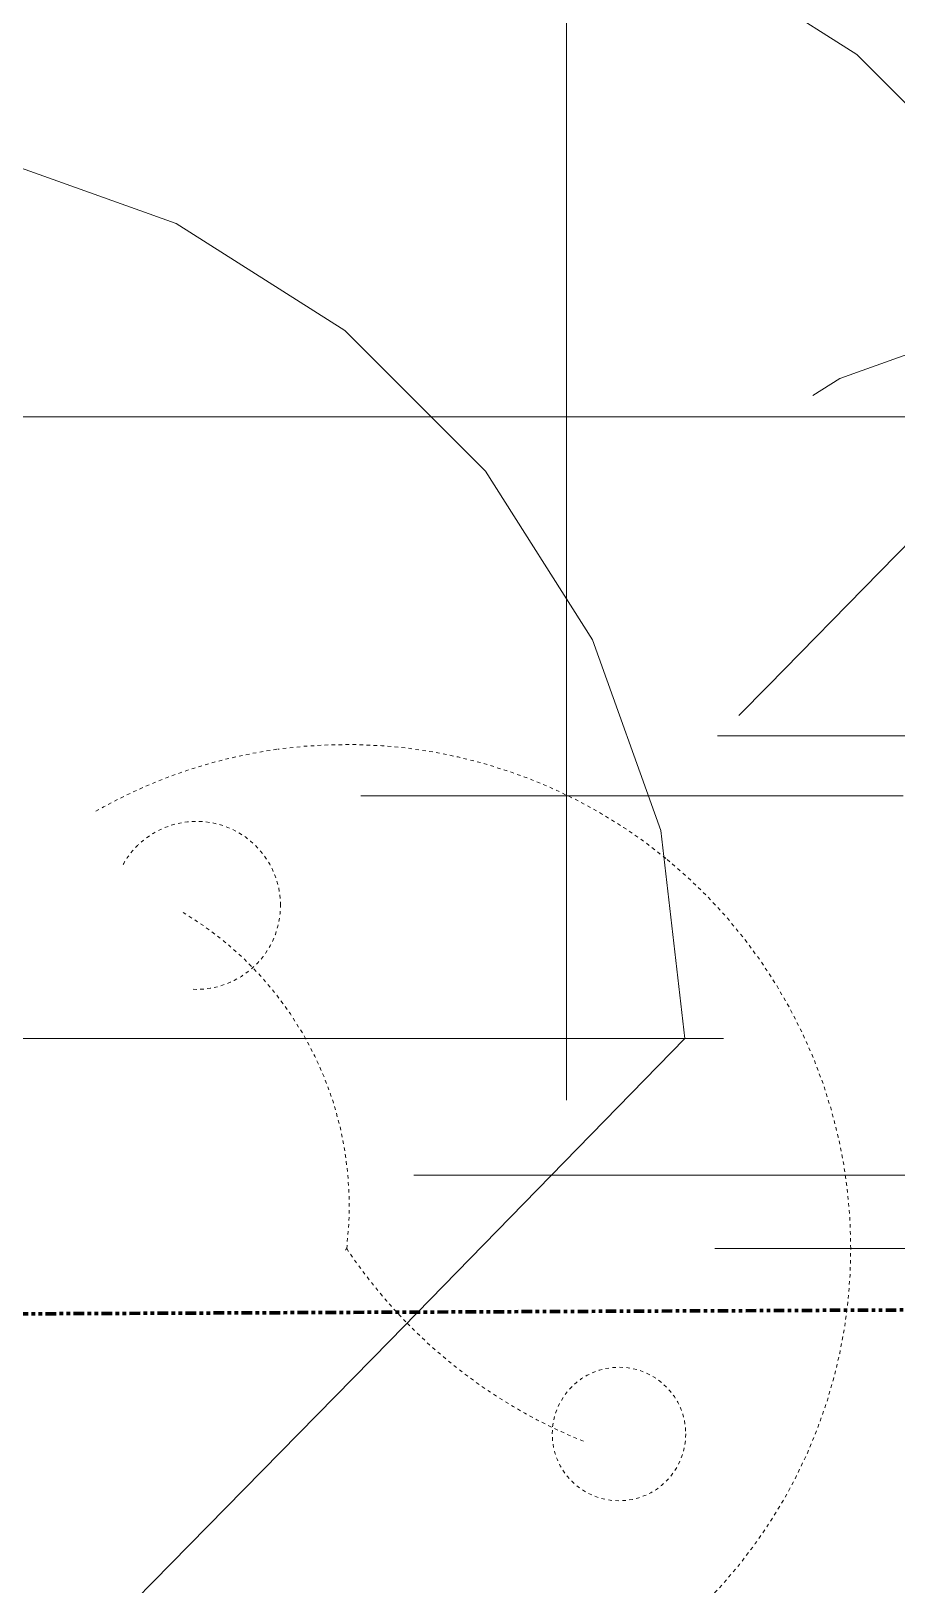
# Model space of a CAD drawing. Header units: inches. Extents: x 9391 to 11530, y 1186 to 2858.
# Drawn here: x 11243.1 to 11274.1, y 2606.8 to 2662.3 of the extents above; entities that cross this region are included whole.
import ezdxf

# ---------------------------------------------------------------- set-up
doc = ezdxf.new("R2010")
doc.units = ezdxf.units.IN
doc.header["$MEASUREMENT"] = 0
doc.linetypes.add('Dash', pattern=[0.25, 0.125, -0.125])
doc.linetypes.add('Double Dash 3_8_', pattern=[1, 0.375, -0.125, 0.125, -0.125, 0.125, -0.125])
for name, color, linetype, lineweight in [('A-DETL-GENF-1', 254, 'Continuous', 9), ('A-DETL-GENF-2', 253, 'Continuous', 9), ('A-DETL-GENF-3', 9, 'Continuous', 9), ('A-DETL-GENF-HDLN', 1, 'Dash', 9), ('C-PROP-LINE', 91, 'Double Dash 3_8_', 211)]:
    doc.layers.add(name, color=color, linetype=linetype, lineweight=lineweight)

# ---------------------------------------------------------------- blocks, each defined once
blk = doc.blocks.new('magnolia 26756 - magnolia 26756-1522554-FLOOR PLAN - ROOF')
at = {"layer": 'A-DETL-GENF-1'}
for p, q in [((0, 24.379), (0, 24.398)), ((0, 24.398), (0, 23.664)), ((0, 24.26), (0, 24.379)), ((0, 24.07), (0, 24.26)), ((0, 23.165), (0, 24.07)), ((0, 23.664), (0, 22.7)), ((0, 22.259), (0, 23.165)), ((0, 22.7), (0, 21.8)), ((0, 22.332), (0, 22.383)), ((0, 22.383), (0, 22.364)), ((0, 22.364), (0, 22.109)), ((0, 22.188), (0, 22.332)), ((0, 22.132), (0, 22.259)), ((0, 21.727), (0, 22.188)), ((0, 22.109), (0, 22.132)), ((0, 21.954), (0, 22.065)), ((0, 22.065), (0, 22.013)), ((0, 22.013), (0, 20.465)), ((0, 21.706), (0, 21.954)), ((0, 21.779), (0, 21.865)), ((0, 21.865), (0, 21.516)), ((0, 21.8), (0, 21.465)), ((0, 21.63), (0, 21.779)), ((0, 21.604), (0, 21.727)), ((0, 21.356), (0, 21.706)), ((0, 21.433), (0, 21.63)), ((0, 21.465), (0, 21.604)), ((0, 21.516), (0, 21.479)), ((0, 21.479), (0, 21.465)), ((0, 21.465), (0, 21.405)), ((0, 20.465), (0, 21.433)), ((0, 21.405), (0, 21.311)), ((0, 19.599), (0, 21.356)), ((0, 21.265), (0, 21.339)), ((0, 21.339), (0, 21.226)), ((0, 21.311), (0, 20.978)), ((0, 21.137), (0, 21.265)), ((0, 21.226), (0, 20.203)), ((0, 20.956), (0, 21.137)), ((0, 20.978), (0, 20.9)), ((0, 19.822), (0, 20.956)), ((0, 20.9), (0, 20.865)), ((0, 20.865), (0, 20.242)), ((0, 19.957), (0, 20.265)), ((0, 20.265), (0, 20.044)), ((0, 20.242), (0, 20.032)), ((0, 20.203), (0, 20.132)), ((0, 19.714), (0, 20.132)), ((0, 20.132), (0, 20.123)), ((0, 20.132), (0, 19.893)), ((0, 20.123), (0, 19.953)), ((0, 20.044), (0, 19.739)), ((0, 20.032), (0, 19.794)), ((0, 19.932), (0, 20.019)), ((0, 20.019), (0, 19.921)), ((0, 19.767), (0, 19.957)), ((0, 19.953), (0, 19.671)), ((0, 19.701), (0, 19.932)), ((0, 19.921), (0, 19.599)), ((0, 19.893), (0, 19.399)), ((0, 19.465), (0, 19.822)), ((0, 19.794), (0, 19.553)), ((0, 19.403), (0, 19.767)), ((0, 19.739), (0, 19.465)), ((0, 19.554), (0, 19.714)), ((0, 19.363), (0, 19.701)), ((0, 19.671), (0, 19.327)), ((0, 19.065), (0, 19.554)), ((0, 19.553), (0, 19.334)), ((0, 19.215), (0, 19.403)), ((0, 19.399), (0, 15.932)), ((0, 18.961), (0, 19.363)), ((0, 19.334), (0, 19.163)), ((0, 19.327), (0, 18.971)), ((0, 18.68), (0, 19.215)), ((0, 19.163), (0, 19.065)), ((0, 18.971), (0, 18.653)), ((0, 18.532), (0, 18.961)), ((0, 18.158), (0, 18.68)), ((0, 18.653), (0, 18.424)), ((0, 18.36), (0, 18.532)), ((0, 18.424), (0, 18.039)), ((0, 18.259), (0, 18.36)), ((0, 18.131), (0, 18.259)), ((0, 16.762), (0, 18.158)), ((0, 18.034), (0, 18.131)), ((0, 18.039), (0, 16.307)), ((0, 17.868), (0, 18.034)), ((0, 17.852), (0, 17.965)), ((0, 17.965), (0, 17.598)), ((0, 17.813), (0, 17.914)), ((0, 17.914), (0, 17.865)), ((0, 17.599), (0, 17.868)), ((0, 17.865), (0, 17.36)), ((0, 17.678), (0, 17.852)), ((0, 17.601), (0, 17.813)), ((0, 17.726), (0, 17.732)), ((0, 17.732), (0, 17.445)), ((0, 16.958), (0, 17.732)), ((0, 17.732), (0, 17.503)), ((0, 17.609), (0, 17.732)), ((0, 17.732), (0, 17.73)), ((0, 17.73), (0, 17.517)), ((0, 17.705), (0, 17.726)), ((0, 17.671), (0, 17.705)), ((0, 17.014), (0, 17.678)), ((0, 17.565), (0, 17.671)), ((0, 17.41), (0, 17.609)), ((0, 16.399), (0, 17.601)), ((0, 17.465), (0, 17.599)), ((0, 17.507), (0, 17.599)), ((0, 17.599), (0, 17.429)), ((0, 17.598), (0, 17.526)), ((0, 17.416), (0, 17.565)), ((0, 17.526), (0, 17.507)), ((0, 17.517), (0, 17.156)), ((0, 17.503), (0, 16.885)), ((0, 17.422), (0, 17.465)), ((0, 17.445), (0, 17.422)), ((0, 17.429), (0, 16.602)), ((0, 17.096), (0, 17.416)), ((0, 16.229), (0, 17.41)), ((0, 17.36), (0, 17.083)), ((0, 17.156), (0, 15.466)), ((0, 16.71), (0, 17.096)), ((0, 17.083), (0, 16.978)), ((0, 16.816), (0, 17.014)), ((0, 16.978), (0, 16.817)), ((0, 15.199), (0, 16.958)), ((0, 16.885), (0, 16.706)), ((0, 16.817), (0, 16.324)), ((0, 16.666), (0, 16.816)), ((0, 16.384), (0, 16.762)), ((0, 15.873), (0, 16.71)), ((0, 16.706), (0, 16.544)), ((0, 16.492), (0, 16.666)), ((0, 16.602), (0, 16.432)), ((0, 16.544), (0, 16.399)), ((0, 16.266), (0, 16.492)), ((0, 16.432), (0, 15.651)), ((0, 16.066), (0, 16.384)), ((0, 16.324), (0, 15.599)), ((0, 16.307), (0, 16.266)), ((0, 15.932), (0, 16.229)), ((0, 15.832), (0, 16.066)), ((0, 15.161), (0, 15.873)), ((0, 15.603), (0, 15.866)), ((0, 15.866), (0, 15.862)), ((0, 15.862), (0, 15.803)), ((0, 14.932), (0, 15.832)), ((0, 15.832), (0, 15.549)), ((0, 15.703), (0, 15.832)), ((0, 15.803), (0, 15.703)), ((0, 15.703), (0, 15.199)), ((0, 15.649), (0, 15.703)), ((0, 15.651), (0, 15.177)), ((0, 15.645), (0, 15.649)), ((0, 15.649), (0, 15.64)), ((0, 15.64), (0, 15.649)), ((0, 15.599), (0, 15.645)), ((0, 15.443), (0, 15.603)), ((0, 15.549), (0, 15.436)), ((0, 15.466), (0, 15.319)), ((0, 15.345), (0, 15.443)), ((0, 15.436), (0, 15.329)), ((0, 15.183), (0, 15.345)), ((0, 15.329), (0, 15.216)), ((0, 15.319), (0, 15.183)), ((0, 15.216), (0, 15.087)), ((0, 15.038), (0, 15.183)), ((0, 15.183), (0, 14.84)), ((0, 15.177), (0, 14.932)), ((0, 14.932), (0, 15.161)), ((0, 15.087), (0, 14.932)), ((0, 14.799), (0, 15.038)), ((0, 14.77), (0, 14.932)), ((0, 14.932), (0, 14.818)), ((0, 14.84), (0, 14.666)), ((0, 14.818), (0, 14.655)), ((0, 14.614), (0, 14.799)), ((0, 14.603), (0, 14.77)), ((0, 14.642), (0, 14.692)), ((0, 14.692), (0, 14.684)), ((0, 14.684), (0, 14.507)), ((0, 14.666), (0, 14.457)), ((0, 14.655), (0, 14.449)), ((0, 14.532), (0, 14.642)), ((0, 14.166), (0, 14.614)), ((0, 14.437), (0, 14.603)), ((0, 12.983), (0, 14.532)), ((0, 14.507), (0, 14.19)), ((0, 14.457), (0, 14.211)), ((0, 14.449), (0, 13.332)), ((0, 14.275), (0, 14.437)), ((0, 14.028), (0, 14.399)), ((0, 14.399), (0, 14.26)), ((0, 14.123), (0, 14.275)), ((0, 14.26), (0, 13.819)), ((0, 14.211), (0, 13.927)), ((0, 14.029), (0, 14.166)), ((0, 13.985), (0, 14.123)), ((0, 13.886), (0, 14.029)), ((0, 13.332), (0, 14.028)), ((0, 13.413), (0, 13.985)), ((0, 13.927), (0, 13.605)), ((0, 13.732), (0, 13.886)), ((0, 13.819), (0, 13.683)), ((0, 13.755), (0, 13.78)), ((0, 13.78), (0, 13.775)), ((0, 13.775), (0, 13.732)), ((0, 13.704), (0, 13.755)), ((0, 13.635), (0, 13.704)), ((0, 13.683), (0, 13.564)), ((0, 13.554), (0, 13.635)), ((0, 13.605), (0, 13.243)), ((0, 13.564), (0, 13.466)), ((0, 13.466), (0, 13.554)), ((0, 13.286), (0, 13.413)), ((0, 12.933), (0, 13.286)), ((0, 13.243), (0, 12.399)), ((0, 12.768), (0, 12.983)), ((0, 12.707), (0, 12.933)), ((0, 12.581), (0, 12.768)), ((0, 12.586), (0, 12.707)), ((0, 12.534), (0, 12.586)), ((0, 12.399), (0, 12.581)), ((0, 12.501), (0, 12.534)), ((0, 12.451), (0, 12.501)), ((0, 12.333), (0, 12.451)), ((0, 12.246), (0, 12.333)), ((0, 12.138), (0, 12.246)), ((0, 11.881), (0, 12.138)), ((0, 11.598), (0, 11.881)), ((0, 11.459), (0, 11.598)), ((0, 11.589), (0, 9.533)), ((0, 10.391), (0, 11.459)), ((0, 10.457), (0, 10.533)), ((0, 10.533), (0, 10.48)), ((0, 10.48), (0, 9.679)), ((0, 10.249), (0, 10.457)), ((0, 9.149), (0, 10.391)), ((0, 9.94), (0, 10.249)), ((0, 8.266), (0, 9.94)), ((0, 9.679), (0, 9.477)), ((0, 9.533), (0, 9.245)), ((0, 9.477), (0, 9.333)), ((0, 9.333), (0, 8.723)), ((0, 8.497), (0, 9.149)), ((0, 8.723), (0, 8.24)), ((0, 7.842), (0, 8.497)), ((0, 8.362), (0, 8.45)), ((0, 8.45), (0, 8.266)), ((0, 8.199), (0, 8.362)), ((0, 8.24), (0, 7.87)), ((0, 7.947), (0, 8.199)), ((0, 7.794), (0, 7.947)), ((0, 7.87), (0, 7.404)), ((0, 7.2), (0, 7.842)), ((0, 7.6), (0, 7.794)), ((0, 6.019), (0, 7.6)), ((0, 7.404), (0, 7.2))]:
    blk.add_line(p, q, dxfattribs=at)
blk = doc.blocks.new('holly 26751 - holly 26751-1542755-FLOOR PLAN - ROOF')
at = {"layer": 'A-DETL-GENF-1'}
for p, q in [((7.425, 31.546), (14.243, 29.106)), ((14.243, 29.106), (20.259, 25.279)), ((20.259, 25.279), (25.279, 20.259)), ((25.279, 20.259), (29.106, 14.243)), ((29.106, 14.243), (31.546, 7.425)), ((31.546, 7.425), (32.403, 0)), ((8.927, 0), (11.01, 0)), ((11.01, 0), (10.563, 0)), ((10.563, 0), (11.754, 0)), ((12.796, 0), (11.754, 0)), ((12.796, 0), (13.986, 0)), ((13.986, 0), (14.433, 0)), ((14.433, 0), (14.581, 0)), ((14.581, 0), (16.069, 0)), ((16.069, 0), (15.326, 0)), ((15.326, 0), (15.623, 0)), ((15.623, 0), (18.897, 0)), ((18.897, 0), (18.748, 0)), ((18.748, 0), (18.822, 0)), ((18.822, 0), (18.985, 0)), ((18.985, 0), (19.213, 0)), ((19.213, 0), (19.478, 0)), ((19.478, 0), (19.754, 0)), ((19.754, 0), (20.016, 0)), ((20.016, 0), (20.236, 0)), ((20.236, 0), (20.98, 0)), ((20.98, 0), (23.808, 0)), ((23.808, 0), (23.212, 0)), ((23.212, 0), (23.361, 0)), ((23.361, 0), (24.105, 0)), ((24.105, 0), (26.188, 0)), ((26.188, 0), (26.486, 0)), ((26.486, 0), (26.337, 0)), ((26.337, 0), (26.784, 0)), ((26.784, 0), (27.021, 0)), ((27.021, 0), (27.294, 0)), ((27.294, 0), (27.576, 0)), ((27.576, 0), (27.841, 0)), ((27.841, 0), (28.063, 0)), ((28.063, 0), (28.215, 0)), ((28.215, 0), (28.272, 0)), ((28.272, 0), (29.165, 0)), ((29.168, 0), (28.867, 0)), ((28.867, 0), (28.915, 0)), ((28.915, 0), (29.209, 0)), ((29.165, 0), (29.506, 0)), ((29.185, 0), (29.165, 0)), ((29.165, 0), (29.373, 0)), ((29.425, 0), (29.168, 0)), ((29.256, 0), (29.185, 0)), ((29.209, 0), (29.701, 0)), ((29.698, 0), (29.256, 0)), ((29.373, 0), (31.389, 0)), ((29.612, 0), (29.425, 0)), ((29.506, 0), (29.678, 0)), ((29.704, 0), (29.612, 0)), ((29.678, 0), (29.704, 0)), ((29.76, 0), (29.698, 0)), ((29.701, 0), (29.76, 0)), ((30.356, 0), (30.206, 0)), ((30.206, 0), (30.802, 0)), ((31.029, 0), (30.356, 0)), ((31.498, 0), (30.802, 0)), ((30.802, 0), (31.083, 0)), ((30.802, 0), (31.843, 0)), ((31.104, 0), (31.029, 0)), ((31.083, 0), (31.113, 0)), ((31.113, 0), (31.097, 0)), ((31.097, 0), (31.104, 0)), ((32.141, 0), (31.099, 0)), ((31.099, 0), (31.397, 0)), ((31.389, 0), (31.546, 0)), ((31.397, 0), (32.736, 0)), ((31.558, 0), (31.498, 0)), ((31.546, 0), (31.558, 0)), ((33.618, 0), (31.546, 0)), ((31.843, 0), (32.141, 0)), ((32.736, 0), (32.587, 0)), ((32.587, 0), (33.577, 0)), ((33.577, 0), (33.712, 0)), ((33.778, 0), (33.618, 0)), ((33.712, 0), (33.778, 0)), ((16.962, 0), (-0.693, 0)), ((17.516, 0), (16.962, 0)), ((18.346, 0), (17.516, 0)), ((19.319, 0), (18.346, 0)), ((20.304, 0), (19.319, 0)), ((21.787, 0), (20.304, 0)), ((22.022, 0), (21.787, 0)), ((32.403, 0), (21.873, -10.801)), ((23.529, 0), (22.022, 0)), ((24.263, 0), (23.529, 0)), ((24.475, 0), (24.263, 0)), ((24.552, 0), (24.475, 0)), ((25.593, 0), (24.552, 0)), ((30.653, 0), (25.444, 0)), ((25.444, 0), (27.677, 0)), ((26.038, 0), (25.593, 0)), ((26.17, 0), (26.038, 0)), ((26.319, 0), (26.17, 0)), ((26.486, 0), (26.319, 0)), ((26.706, 0), (26.486, 0)), ((27.379, 0), (26.635, 0)), ((26.635, 0), (26.804, 0)), ((26.804, 0), (26.706, 0)), ((28.718, 0), (27.379, 0)), ((27.677, 0), (28.643, 0)), ((28.643, 0), (28.718, 0)), ((29.812, 0), (29.76, 0)), ((29.76, 0), (30.743, 0)), ((29.915, 0), (29.812, 0)), ((30.054, 0), (29.915, 0)), ((30.212, 0), (30.054, 0)), ((30.375, 0), (30.212, 0)), ((30.527, 0), (30.375, 0)), ((30.653, 0), (30.527, 0)), ((31.099, 0), (30.653, 0)), ((30.802, 0), (30.653, 0)), ((30.743, 0), (30.802, 0)), ((33.331, 0), (31.099, 0)), ((31.546, 0), (33.331, 0)), ((21.873, -10.801), (14.066, -18.754)), ((14.066, -18.754), (12.049, -20.786))]:
    blk.add_line(p, q, dxfattribs=at)
blk = doc.blocks.new('lupin 26755 - lupin 26755-V100-FLOOR PLAN - ROOF')
at = {"layer": 'A-DETL-GENF-HDLN'}
blk.add_circle((9.724, -6.624), 2.385, dxfattribs=at)
for centre, radius, start, end in [((0, 0), 18, 97.9491, 120.2226), ((0, 0), 18, 50.7242, 97.8564), ((-5.363, 12.255), 3, 0, 133.7786), ((-5.363, 12.255), 3, 134.192, 152.2702), ((0, 0), 18, 0, 50.7242), ((-5.363, 12.255), 3, 267.7683, 0), ((-12.131, 1.52), 12.226, 352.8605, 59.0245), ((-13.568, 9.876), 16.782, 323.6876, 323.9486), ((15.364, 10.234), 18.46, 213.6663, 224.3405), ((0, 0), 18, 312.1253, 0), ((15.364, 10.234), 18.46, 224.3405, 248.3337)]:
    blk.add_arc(centre, radius, start, end, dxfattribs=at)
blk = doc.blocks.new('magnolia 26756 - magnolia 26756-V101-FLOOR PLAN - ROOF')
at = {"layer": 'A-DETL-GENF-1'}
for p, q in [((-17.433, 0), (-20.865, 0)), ((-24.236, 0), (-24.398, 0)), ((-24.398, 0), (-24.171, 0)), ((-23.863, 0), (-24.236, 0)), ((-24.171, 0), (-23.955, 0)), ((-23.199, 0), (-24.132, 0)), ((-24.132, 0), (-23.983, 0)), ((-23.983, 0), (-22.031, 0)), ((-23.955, 0), (-22.932, 0)), ((-22.678, 0), (-23.863, 0)), ((-23.416, 0), (-23.437, 0)), ((-23.437, 0), (-23.199, 0)), ((-23.332, 0), (-23.416, 0)), ((-22.985, 0), (-23.332, 0)), ((-22.932, 0), (-23.018, 0)), ((-23.018, 0), (-22.948, 0)), ((-22.575, 0), (-22.985, 0)), ((-22.948, 0), (-22.798, 0)), ((-22.798, 0), (-21.187, 0)), ((-20.532, 0), (-22.678, 0)), ((-21.704, 0), (-22.575, 0)), ((-22.455, 0), (-22.539, 0)), ((-22.539, 0), (-22.532, 0)), ((-22.532, 0), (-22.369, 0)), ((-21.997, 0), (-22.455, 0)), ((-22.369, 0), (-20.735, 0)), ((-22.031, 0), (-21.865, 0)), ((-21.891, 0), (-21.997, 0)), ((-21.865, 0), (-21.891, 0)), ((-21, 0), (-21.704, 0)), ((-21.597, 0), (-21.599, 0)), ((-21.599, 0), (-21.298, 0)), ((-21.546, 0), (-21.597, 0)), ((-21.428, 0), (-21.546, 0)), ((-20.399, 0), (-21.428, 0)), ((-21.227, 0), (-21.332, 0)), ((-21.332, 0), (-20.658, 0)), ((-21.298, 0), (-21.227, 0)), ((-21.187, 0), (-20.695, 0)), ((-19.999, 0), (-21.065, 0)), ((-21.065, 0), (-20.91, 0)), ((-20.979, 0), (-21.001, 0)), ((-21.001, 0), (-20.865, 0)), ((-20.799, 0), (-21, 0)), ((-20.84, 0), (-20.979, 0)), ((-20.91, 0), (-20.697, 0)), ((-19.965, 0), (-20.84, 0)), ((-20.71, 0), (-20.799, 0)), ((-20.735, 0), (-19.999, 0)), ((-20.5, 0), (-20.71, 0)), ((-20.697, 0), (-20.431, 0)), ((-20.695, 0), (-20.279, 0)), ((-20.658, 0), (-20.466, 0)), ((-20.442, 0), (-20.532, 0)), ((-20.202, 0), (-20.5, 0)), ((-20.466, 0), (-20.239, 0)), ((-20.376, 0), (-20.442, 0)), ((-20.431, 0), (-18.932, 0)), ((-20.076, 0), (-20.399, 0)), ((-20.131, 0), (-20.376, 0)), ((-20.279, 0), (-19.97, 0)), ((-20.239, 0), (-19.965, 0)), ((-19.844, 0), (-20.202, 0)), ((-19.968, 0), (-20.131, 0)), ((-19.377, 0), (-20.076, 0)), ((-19.97, 0), (-19.697, 0)), ((-19.732, 0), (-19.968, 0)), ((-19.46, 0), (-19.844, 0)), ((-19.561, 0), (-19.732, 0)), ((-19.697, 0), (-19.564, 0)), ((-19.564, 0), (-19.414, 0)), ((-19.472, 0), (-19.561, 0)), ((-18.932, 0), (-19.472, 0)), ((-19.079, 0), (-19.46, 0)), ((-19.414, 0), (-19.12, 0)), ((-18.566, 0), (-19.377, 0)), ((-19.12, 0), (-19.006, 0)), ((-18.732, 0), (-19.079, 0)), ((-19.006, 0), (-18.932, 0)), ((-18.932, 0), (-18.746, 0)), ((-18.746, 0), (-18.581, 0)), ((-17.949, 0), (-18.732, 0)), ((-18.581, 0), (-18.056, 0)), ((-17.599, 0), (-18.566, 0)), ((-18.056, 0), (-17.821, 0)), ((-17.318, 0), (-17.949, 0))]:
    blk.add_line(p, q, dxfattribs=at)
blk = doc.blocks.new('magnolia 26756 - magnolia 26756-V109-FLOOR PLAN - ROOF')
at = {"layer": 'A-DETL-GENF-1'}
for p, q in [((0, 17.199), (0, 13.732)), ((0, 14.932), (0, 13.199)), ((0, 14.474), (0, 13.115)), ((7.292, 14.902), (10.372, 12.942)), ((0, 13.199), (0, 14.266)), ((0, 11.923), (0, 14.121)), ((0, 13.732), (0, 13.905)), ((0, 13.824), (0, 13.671)), ((0, 13.466), (0, 13.796)), ((0, 13.671), (0, 13.545)), ((0, 13.545), (0, 13.199)), ((0, 13.054), (0, 13.466)), ((0, 13.199), (0, 12.304)), ((0, 13.115), (0, 12.599)), ((0, 12.942), (0, 13.054)), ((0, 12.864), (0, 12.942)), ((0, 12.599), (0, 12.864)), ((10.372, 12.942), (12.942, 10.372)), ((0, 12.304), (0, 12.095)), ((0, 12.095), (0, 11.97)), ((0, 11.953), (0, 12.066)), ((0, 12.066), (0, 11.691)), ((0, 11.97), (0, 11.953)), ((0, 11.4), (0, 11.923)), ((0, 11.691), (0, 11.351)), ((0, 10.869), (0, 11.4)), ((0, 11.351), (0, 10.417)), ((0, 0), (0, 10.933)), ((0, 10.933), (0, 10.847)), ((0, 10.814), (0, 10.869)), ((0, 10.847), (0, 10.791)), ((0, 10.776), (0, 10.814)), ((0, 10.791), (0, 10.762)), ((0, 10.758), (0, 10.776)), ((0, 10.762), (0, 10.758)), ((0, 10.417), (0, 10.09)), ((0, 10.09), (0, 9.733)), ((0, 9.733), (0, 9.283)), ((0, 9.283), (0, 9.122)), ((0, 9.122), (0, 8.999)), ((0, 8.999), (0, 8.907)), ((0, 8.907), (0, 8.799)), ((0, 8.799), (0, 8.585)), ((0, 8.585), (0, 8.333)), ((0, 8.333), (0, 8.057)), ((0, 8.057), (0, 7.775)), ((0, 7.775), (0, 7.5)), ((0, 7.5), (0, 7.247)), ((0, 7.247), (0, 7.033)), ((0, 7.033), (0, 6.281)), ((0, 6.281), (0, 5.713)), ((0, 5.713), (0, 5.443)), ((0, 5.2), (0, 5.479)), ((0, 5.479), (0, 5.462)), ((0, 5.462), (0, 5.384)), ((0, 5.443), (0, 5.2)), ((0, 5.384), (0, 5.033)), ((0, 5.033), (0, 4.537)), ((0, 4.537), (0, 4.077)), ((0, 4.077), (0, 3.662)), ((0, 3.662), (0, 3.304)), ((0, 3.304), (0, 3.012)), ((0, 3.012), (0, 2.796)), ((0, 2.796), (0, 2.666)), ((0, 2.666), (0, 1.882)), ((0, 2.466), (0, 2.584)), ((0, 2.584), (0, 2.516)), ((0, 2.516), (0, 2.362)), ((0, 2.41), (0, 2.466)), ((0, 2.287), (0, 2.41)), ((0, 2.362), (0, 2.1)), ((0, 2.09), (0, 2.287)), ((0, 2.1), (0, 1.726)), ((0, 0.432), (0, 2.09)), ((0, 1.882), (0, 1.251)), ((0, 1.726), (0, 1.471)), ((0, 1.471), (0, 1.304)), ((0, 1.304), (0, 1.196)), ((0, 1.035), (0, 1.267)), ((0, 1.267), (0, 0.495)), ((0, 1.251), (0, 1.067)), ((0, 1.196), (0, 0.933)), ((0, 1.067), (0, 1.086)), ((0, 1.086), (0, 1.044)), ((0, 1.044), (0, 0.979)), ((0, 0.936), (0, 1.035)), ((0, 0.979), (0, 0.93)), ((0, 0.93), (0, 0.936)), ((0, 0.933), (0, 0.102)), ((-17.433, 0), (-20.865, 0)), ((-17.433, 0), (-16.799, 0)), ((-16.595, 0), (-17.027, 0)), ((-16.799, 0), (-16.662, 0)), ((-16.662, 0), (-16.546, 0)), ((-16.506, 0), (-16.655, 0)), ((-16.655, 0), (-16.552, 0)), ((-16.538, 0), (-16.595, 0)), ((-16.552, 0), (-16.538, 0)), ((-16.546, 0), (-16.462, 0)), ((-16.431, 0), (-16.506, 0)), ((-16.462, 0), (-16.42, 0)), ((-16.42, 0), (-16.431, 0)), ((-15.81, 0), (-15.932, 0)), ((-15.932, 0), (-14.932, 0)), ((-15.567, 0), (-15.81, 0)), ((-15.239, 0), (-15.567, 0)), ((-13.796, 0), (-15.239, 0)), ((-14.932, 0), (-13.199, 0)), ((-13.199, 0), (-14.266, 0)), ((-14.266, 0), (-13.824, 0)), ((-13.824, 0), (-13.671, 0)), ((-13.466, 0), (-13.796, 0)), ((-13.671, 0), (-13.545, 0)), ((-13.545, 0), (-13.199, 0)), ((-13.199, 0), (-12.304, 0)), ((-12.304, 0), (-12.095, 0)), ((-12.095, 0), (-11.97, 0)), ((-11.97, 0), (-11.953, 0)), ((-5.2, 0), (-5.479, 0)), ((-5.479, 0), (-5.462, 0)), ((-5.462, 0), (-5.384, 0)), ((-5.384, 0), (-5.033, 0)), ((-5.033, 0), (-4.537, 0)), ((-4.537, 0), (-4.077, 0)), ((-4.077, 0), (-3.662, 0)), ((-3.662, 0), (-3.304, 0)), ((-3.304, 0), (-3.012, 0)), ((-2.466, 0), (-2.584, 0)), ((-2.584, 0), (-2.516, 0)), ((-2.516, 0), (-2.362, 0)), ((-2.362, 0), (-2.1, 0)), ((-2.1, 0), (-1.726, 0)), ((-1.726, 0), (-1.471, 0)), ((-1.471, 0), (-1.304, 0)), ((-1.304, 0), (-1.196, 0)), ((-1.196, 0), (-0.933, 0)), ((-0.933, 0), (-0.103, 0)), ((-0.103, 0), (2.133, 0)), ((0, 0.495), (0, 0.424)), ((0, 0.406), (0, 0.432)), ((0, 0.424), (0, 0.406)), ((0, 0.102), (0, -2.133)), ((1.825, 0), (1.78, 0)), ((1.78, 0), (1.788, 0)), ((1.788, 0), (1.867, 0)), ((2.076, 0), (1.825, 0)), ((1.867, 0), (4.463, 0)), ((2.133, 0), (2.076, 0)), ((4.463, 0), (6.666, 0)), ((4.842, 0), (4.632, 0)), ((4.632, 0), (4.644, 0)), ((4.644, 0), (5.23, 0)), ((6.666, 0), (4.842, 0)), ((5.23, 0), (6.019, 0)), ((6.019, 0), (7.6, 0)), ((7.404, 0), (7.2, 0)), ((7.2, 0), (7.842, 0)), ((7.87, 0), (7.404, 0)), ((7.6, 0), (7.794, 0)), ((7.794, 0), (7.947, 0)), ((7.842, 0), (8.497, 0)), ((8.24, 0), (7.87, 0)), ((7.947, 0), (8.199, 0)), ((8.199, 0), (8.362, 0)), ((8.723, 0), (8.24, 0)), ((8.45, 0), (8.266, 0)), ((8.266, 0), (9.94, 0)), ((8.362, 0), (8.45, 0)), ((8.497, 0), (9.149, 0)), ((9.333, 0), (8.723, 0)), ((9.149, 0), (10.391, 0)), ((9.477, 0), (9.333, 0)), ((9.679, 0), (9.477, 0)), ((10.48, 0), (9.679, 0)), ((9.94, 0), (10.249, 0)), ((10.249, 0), (10.457, 0)), ((10.391, 0), (11.459, 0)), ((10.457, 0), (10.533, 0)), ((10.533, 0), (10.48, 0)), ((11.459, 0), (11.598, 0)), ((11.598, 0), (11.881, 0)), ((-20.431, 0), (-18.932, 0)), ((-18.932, 0), (-19.472, 0)), ((-19.079, 0), (-19.46, 0)), ((-18.566, 0), (-19.377, 0)), ((-19.12, 0), (-19.006, 0)), ((-18.732, 0), (-19.079, 0)), ((-19.006, 0), (-18.932, 0)), ((-18.932, 0), (-18.746, 0)), ((-18.746, 0), (-18.581, 0)), ((-17.949, 0), (-18.732, 0)), ((-18.581, 0), (-18.056, 0)), ((-17.599, 0), (-18.566, 0)), ((-18.056, 0), (-17.821, 0)), ((-17.821, 0), (-17.532, 0)), ((-17.567, 0), (-17.599, 0)), ((-17.599, 0), (-17.567, 0)), ((-17.568, 0), (-17.599, 0)), ((-17.548, 0), (-17.568, 0)), ((-16.947, 0), (-17.567, 0)), ((-17.567, 0), (-17.546, 0)), ((-17.537, 0), (-17.548, 0)), ((-17.546, 0), (-17.536, 0)), ((-17.536, 0), (-17.537, 0)), ((-17.532, 0), (-17.502, 0)), ((-17.502, 0), (-17.449, 0)), ((-17.449, 0), (-17.376, 0)), ((-17.376, 0), (-17.283, 0)), ((-17.283, 0), (-17.171, 0)), ((-17.027, 0), (-17.199, 0)), ((-17.199, 0), (-13.732, 0)), ((-17.171, 0), (-16.899, 0)), ((-16.868, 0), (-16.947, 0)), ((-16.899, 0), (-16.868, 0)), ((-15.518, 0), (-15.599, 0)), ((-15.599, 0), (-14.948, 0)), ((-14.568, 0), (-15.518, 0)), ((-14.948, 0), (-14.474, 0)), ((-14.202, 0), (-14.568, 0)), ((-14.474, 0), (-13.115, 0)), ((-13.905, 0), (-14.202, 0)), ((-13.732, 0), (-13.905, 0)), ((-13.054, 0), (-13.466, 0)), ((-13.115, 0), (-12.599, 0)), ((-12.942, 0), (-13.054, 0)), ((-12.864, 0), (-12.942, 0)), ((-12.599, 0), (-12.864, 0)), ((-11.953, 0), (-12.066, 0)), ((-12.066, 0), (-11.691, 0)), ((-11.691, 0), (-11.351, 0)), ((-11.351, 0), (-10.417, 0)), ((-10.417, 0), (-10.09, 0)), ((-10.09, 0), (-9.733, 0)), ((-9.733, 0), (-9.283, 0)), ((-9.283, 0), (-9.122, 0)), ((-9.122, 0), (-8.999, 0)), ((-8.999, 0), (-8.907, 0)), ((-8.907, 0), (-8.799, 0)), ((-8.799, 0), (-8.585, 0)), ((-8.585, 0), (-8.333, 0)), ((-8.333, 0), (-8.057, 0)), ((-8.057, 0), (-7.775, 0)), ((-7.775, 0), (-7.5, 0)), ((-7.5, 0), (-7.247, 0)), ((-7.247, 0), (-7.033, 0)), ((-7.033, 0), (-6.281, 0)), ((-6.281, 0), (-5.713, 0)), ((-5.713, 0), (-5.443, 0)), ((-5.443, 0), (-5.2, 0)), ((-3.012, 0), (-2.796, 0)), ((-2.796, 0), (-2.666, 0)), ((-2.666, 0), (-1.882, 0)), ((-2.41, 0), (-2.466, 0)), ((-2.287, 0), (-2.41, 0)), ((-2.09, 0), (-2.287, 0)), ((-0.432, 0), (-2.09, 0)), ((-1.882, 0), (-1.251, 0)), ((-1.035, 0), (-1.267, 0)), ((-1.267, 0), (-0.495, 0)), ((-1.251, 0), (-1.067, 0)), ((-1.067, 0), (-1.086, 0)), ((-1.086, 0), (-1.044, 0)), ((-1.044, 0), (-0.979, 0)), ((-0.936, 0), (-1.035, 0)), ((-0.979, 0), (-0.93, 0)), ((-0.93, 0), (-0.936, 0)), ((-0.495, 0), (-0.424, 0)), ((-0.406, 0), (-0.432, 0)), ((-0.424, 0), (-0.406, 0)), ((6.833, 0), (0, 0)), ((7.156, 0), (6.833, 0)), ((7.553, 0), (7.156, 0)), ((7.993, 0), (7.553, 0)), ((8.443, 0), (7.993, 0)), ((8.871, 0), (8.443, 0)), ((9.245, 0), (8.871, 0)), ((9.533, 0), (9.245, 0)), ((13.536, 0), (9.533, 0)), ((16.589, 0), (11.198, -5.53)), ((0, -1.825), (0, -1.78)), ((0, -1.78), (0, -1.788)), ((0, -1.788), (0, -1.867)), ((0, -2.076), (0, -1.825)), ((0, -1.867), (0, -4.463)), ((0, -2.133), (0, -2.076)), ((0, -4.463), (0, -6.666)), ((0, -4.842), (0, -4.632)), ((0, -4.632), (0, -4.644)), ((0, -4.644), (0, -5.23)), ((0, -6.666), (0, -4.842)), ((0, -5.23), (0, -6.019)), ((11.198, -5.53), (7.201, -9.601)), ((0, -6.019), (0, -7.6)), ((0, -7.404), (0, -7.2)), ((0, -7.2), (0, -7.842)), ((0, -7.87), (0, -7.404)), ((0, -7.6), (0, -7.794)), ((0, -7.794), (0, -7.947)), ((0, -7.842), (0, -8.497)), ((0, -8.24), (0, -7.87)), ((0, -7.947), (0, -8.199)), ((0, -8.199), (0, -8.362)), ((0, -8.723), (0, -8.24)), ((0, -8.45), (0, -8.266)), ((0, -8.266), (0, -9.94)), ((0, -8.362), (0, -8.45)), ((0, -8.497), (0, -9.149)), ((0, -9.333), (0, -8.723)), ((0, -9.149), (0, -10.391)), ((0, -9.477), (0, -9.333)), ((0, -9.679), (0, -9.477)), ((0, -10.48), (0, -9.679)), ((0, -9.94), (0, -10.249)), ((7.201, -9.601), (6.153, -10.658)), ((0, -10.249), (0, -10.457)), ((0, -10.391), (0, -11.459)), ((0, -10.457), (0, -10.533)), ((0, -10.533), (0, -10.48)), ((0, -11.459), (0, -11.598)), ((0, -11.598), (0, -11.881)), ((0, -11.881), (0, -12.138)), ((0, -12.138), (0, -12.246)), ((0, -12.246), (0, -12.333)), ((0, -12.333), (0, -12.451)), ((0, -12.451), (0, -12.501)), ((0, -12.501), (0, -12.534)), ((0, -12.534), (0, -12.586)), ((0, -12.586), (0, -12.707)), ((0, -12.707), (0, -12.933)), ((0, -12.933), (0, -13.286)), ((0, -13.286), (0, -13.413)), ((0, -14.449), (0, -13.332)), ((0, -13.332), (0, -14.028)), ((0, -13.413), (0, -13.985)), ((0, -13.564), (0, -13.466)), ((0, -13.466), (0, -13.554)), ((0, -13.554), (0, -13.635)), ((0, -13.683), (0, -13.564)), ((0, -13.635), (0, -13.704)), ((0, -13.819), (0, -13.683)), ((0, -13.704), (0, -13.755)), ((0, -13.775), (0, -13.732)), ((0, -13.732), (0, -13.886)), ((0, -13.755), (0, -13.78)), ((0, -13.78), (0, -13.775)), ((0, -14.26), (0, -13.819)), ((0, -13.886), (0, -14.029)), ((0, -13.985), (0, -14.123)), ((0, -14.028), (0, -14.399)), ((0, -14.029), (0, -14.166)), ((0, -14.123), (0, -14.275)), ((0, -14.166), (0, -14.614)), ((0, -14.399), (0, -14.26)), ((0, -14.275), (0, -14.437)), ((0, -14.437), (0, -14.603)), ((0, -14.655), (0, -14.449)), ((0, -14.603), (0, -14.77)), ((0, -14.614), (0, -14.799)), ((0, -14.818), (0, -14.655)), ((0, -14.77), (0, -14.932)), ((0, -14.799), (0, -15.038)), ((0, -14.932), (0, -14.818)), ((0, -14.932), (0, -15.161)), ((0, -15.177), (0, -14.932)), ((0, -14.932), (0, -15.832)), ((0, -15.087), (0, -14.932)), ((0, -15.038), (0, -15.183)), ((0, -15.216), (0, -15.087)), ((0, -15.161), (0, -15.873)), ((0, -15.651), (0, -15.177)), ((0, -15.183), (0, -15.345)), ((0, -15.703), (0, -15.199)), ((0, -15.199), (0, -16.958)), ((0, -15.329), (0, -15.216)), ((0, -15.436), (0, -15.329)), ((0, -15.345), (0, -15.443)), ((0, -15.549), (0, -15.436)), ((0, -15.443), (0, -15.603)), ((0, -15.832), (0, -15.549)), ((0, -16.324), (0, -15.599)), ((0, -15.599), (0, -15.645)), ((0, -15.603), (0, -15.866)), ((0, -15.649), (0, -15.64)), ((0, -15.64), (0, -15.649)), ((0, -15.645), (0, -15.649)), ((0, -15.649), (0, -15.703)), ((0, -16.432), (0, -15.651)), ((0, -15.803), (0, -15.703)), ((0, -15.703), (0, -15.832)), ((0, -15.862), (0, -15.803)), ((0, -15.832), (0, -16.066)), ((0, -15.866), (0, -15.862)), ((0, -15.873), (0, -16.71)), ((0, -19.399), (0, -15.932)), ((0, -15.932), (0, -16.229)), ((0, -16.066), (0, -16.384)), ((0, -16.229), (0, -17.41)), ((0, -16.307), (0, -16.266)), ((0, -16.266), (0, -16.492)), ((0, -18.039), (0, -16.307)), ((0, -16.817), (0, -16.324)), ((0, -16.384), (0, -16.762)), ((0, -16.544), (0, -16.399)), ((0, -16.399), (0, -17.601)), ((0, -16.602), (0, -16.432)), ((0, -16.492), (0, -16.666)), ((0, -16.706), (0, -16.544)), ((0, -17.429), (0, -16.602)), ((0, -16.666), (0, -16.816)), ((0, -16.885), (0, -16.706)), ((0, -16.71), (0, -17.096)), ((0, -16.762), (0, -18.158)), ((0, -16.816), (0, -17.014)), ((0, -16.978), (0, -16.817)), ((0, -17.503), (0, -16.885)), ((0, -16.958), (0, -17.732)), ((0, -17.083), (0, -16.978)), ((0, -17.014), (0, -17.678)), ((0, -17.36), (0, -17.083)), ((0, -17.096), (0, -17.416)), ((0, -17.865), (0, -17.36)), ((0, -17.41), (0, -17.555)), ((0, -17.416), (0, -17.565)), ((0, -17.445), (0, -17.422)), ((0, -17.422), (0, -17.465)), ((0, -17.599), (0, -17.429)), ((0, -17.732), (0, -17.445)), ((0, -17.465), (0, -17.599)), ((0, -17.732), (0, -17.503)), ((0, -17.526), (0, -17.507)), ((0, -17.507), (0, -17.599)), ((0, -17.598), (0, -17.526)), ((0, -17.565), (0, -17.671)), ((0, -17.965), (0, -17.598)), ((0, -17.599), (0, -17.868)), ((0, -17.601), (0, -17.813)), ((0, -17.671), (0, -17.705)), ((0, -17.678), (0, -17.852)), ((0, -17.705), (0, -17.726)), ((0, -17.726), (0, -17.732)), ((0, -17.813), (0, -17.914)), ((0, -17.852), (0, -17.965)), ((0, -17.914), (0, -17.865)), ((0, -17.868), (0, -18.034)), ((0, -18.034), (0, -18.131)), ((0, -18.424), (0, -18.039)), ((0, -18.131), (0, -18.259)), ((0, -18.158), (0, -18.68)), ((0, -18.259), (0, -18.36)), ((0, -18.36), (0, -18.532)), ((0, -18.653), (0, -18.424)), ((0, -18.532), (0, -18.961)), ((0, -18.971), (0, -18.653)), ((0, -18.68), (0, -19.215)), ((0, -18.961), (0, -19.363)), ((0, -19.327), (0, -18.971)), ((0, -19.163), (0, -19.065)), ((0, -19.065), (0, -19.554)), ((0, -19.334), (0, -19.163)), ((0, -19.215), (0, -19.403)), ((0, -19.671), (0, -19.327)), ((0, -19.553), (0, -19.334)), ((0, -19.363), (0, -19.701)), ((0, -19.893), (0, -19.399)), ((0, -19.403), (0, -19.767)), ((0, -19.739), (0, -19.465)), ((0, -19.465), (0, -19.822)), ((0, -19.794), (0, -19.553)), ((0, -19.554), (0, -19.714)), ((0, -19.921), (0, -19.599)), ((0, -19.599), (0, -21.356)), ((0, -19.953), (0, -19.671)), ((0, -19.701), (0, -19.932)), ((0, -19.714), (0, -20.132)), ((0, -20.044), (0, -19.739)), ((0, -19.767), (0, -19.957)), ((0, -20.032), (0, -19.794)), ((0, -19.822), (0, -20.956)), ((0, -20.132), (0, -19.893)), ((0, -20.019), (0, -19.921)), ((0, -19.932), (0, -20.019)), ((0, -20.123), (0, -19.953)), ((0, -19.957), (0, -20.265)), ((0, -20.242), (0, -20.032)), ((0, -20.265), (0, -20.044)), ((0, -20.132), (0, -20.123)), ((0, -20.203), (0, -20.132)), ((0, -21.226), (0, -20.203)), ((0, -20.865), (0, -20.242)), ((0, -22.013), (0, -20.465)), ((0, -20.465), (0, -21.433)), ((0, -20.9), (0, -20.865)), ((0, -20.978), (0, -20.9)), ((0, -20.956), (0, -21.137)), ((0, -21.311), (0, -20.978)), ((0, -21.137), (0, -21.265)), ((0, -21.339), (0, -21.226)), ((0, -21.265), (0, -21.339)), ((0, -21.405), (0, -21.311)), ((0, -21.356), (0, -21.706)), ((0, -21.465), (0, -21.405)), ((0, -21.433), (0, -21.63)), ((0, -21.479), (0, -21.465)), ((0, -21.465), (0, -21.604)), ((0, -21.8), (0, -21.465)), ((0, -21.516), (0, -21.479)), ((0, -21.865), (0, -21.516)), ((0, -21.604), (0, -21.727)), ((0, -21.63), (0, -21.779)), ((0, -21.706), (0, -21.954)), ((0, -21.727), (0, -22.188)), ((0, -21.779), (0, -21.865)), ((0, -22.7), (0, -21.8)), ((0, -21.954), (0, -22.065)), ((0, -22.065), (0, -22.013)), ((0, -22.364), (0, -22.109)), ((0, -22.109), (0, -22.132)), ((0, -22.132), (0, -22.259)), ((0, -22.188), (0, -22.332)), ((0, -22.259), (0, -23.165)), ((0, -22.332), (0, -22.383)), ((0, -22.383), (0, -22.364)), ((0, -23.664), (0, -22.7)), ((0, -23.165), (0, -24.07)), ((0, -24.398), (0, -23.664)), ((0, -24.07), (0, -24.26)), ((0, -24.26), (0, -24.379)), ((0, -24.379), (0, -24.398))]:
    blk.add_line(p, q, dxfattribs=at)
at = {"layer": 'A-DETL-GENF-3'}
for p, q in [((-17.318, 0), (-17.949, 0)), ((-16.775, 0), (-17.318, 0)), ((-16.255, 0), (-16.775, 0)), ((-15.695, 0), (-16.255, 0)), ((-15.031, 0), (-15.695, 0)), ((-14.199, 0), (-15.031, 0)), ((-14.744, 0), (-14.82, 0)), ((-14.82, 0), (-14.806, 0)), ((-14.806, 0), (-14.725, 0)), ((-14.121, 0), (-14.744, 0)), ((-14.725, 0), (-14.199, 0)), ((-12.969, 0), (-14.121, 0)), ((0, -8.443), (0, -8.349)), ((0, -8.871), (0, -8.443)), ((0, -9.245), (0, -8.871)), ((0, -9.533), (0, -9.245)), ((0, -13.536), (0, -9.533)), ((0, -13.243), (0, -12.399)), ((0, -12.399), (0, -12.581)), ((0, -12.581), (0, -12.768)), ((0, -12.768), (0, -12.983)), ((0, -12.983), (0, -14.532)), ((0, -13.605), (0, -13.243)), ((0, -14.132), (0, -13.536)), ((0, -13.927), (0, -13.605)), ((0, -14.211), (0, -13.927)), ((0, -14.507), (0, -14.132)), ((0, -14.457), (0, -14.211)), ((0, -14.666), (0, -14.457)), ((0, -14.684), (0, -14.507)), ((0, -14.532), (0, -14.642)), ((0, -14.642), (0, -14.692)), ((0, -14.84), (0, -14.666)), ((0, -14.692), (0, -14.684)), ((0, -15.183), (0, -14.84)), ((0, -15.319), (0, -15.183)), ((0, -15.466), (0, -15.319)), ((0, -17.156), (0, -15.466)), ((0, -17.517), (0, -17.156)), ((0, -17.73), (0, -17.517)), ((0, -17.555), (0, -17.609)), ((0, -17.609), (0, -17.732)), ((0, -17.732), (0, -17.73))]:
    blk.add_line(p, q, dxfattribs=at)
blk = doc.blocks.new('magnolia 26756 - magnolia 26756-V112-FLOOR PLAN - ROOF')
at = {"layer": 'A-DETL-GENF-1'}
for p, q in [((-17.433, 0), (-20.865, 0)), ((-24.236, 0), (-24.398, 0)), ((-24.398, 0), (-24.171, 0)), ((-23.863, 0), (-24.236, 0)), ((-24.171, 0), (-23.955, 0)), ((-23.199, 0), (-24.132, 0)), ((-24.132, 0), (-23.983, 0)), ((-23.983, 0), (-22.031, 0)), ((-23.955, 0), (-22.932, 0)), ((-22.678, 0), (-23.863, 0)), ((-23.416, 0), (-23.437, 0)), ((-23.437, 0), (-23.199, 0)), ((-23.332, 0), (-23.416, 0)), ((-22.985, 0), (-23.332, 0)), ((-22.932, 0), (-23.018, 0)), ((-23.018, 0), (-22.948, 0)), ((-22.575, 0), (-22.985, 0)), ((-22.948, 0), (-22.798, 0)), ((-22.798, 0), (-21.187, 0)), ((-20.532, 0), (-22.678, 0)), ((-21.704, 0), (-22.575, 0)), ((-22.455, 0), (-22.539, 0)), ((-22.539, 0), (-22.532, 0)), ((-22.532, 0), (-22.369, 0)), ((-21.997, 0), (-22.455, 0)), ((-22.369, 0), (-20.735, 0)), ((-22.031, 0), (-21.865, 0)), ((-21.891, 0), (-21.997, 0)), ((-21.865, 0), (-21.891, 0)), ((-21, 0), (-21.704, 0)), ((-21.597, 0), (-21.599, 0)), ((-21.599, 0), (-21.298, 0)), ((-21.546, 0), (-21.597, 0)), ((-21.428, 0), (-21.546, 0)), ((-20.399, 0), (-21.428, 0)), ((-21.227, 0), (-21.332, 0)), ((-21.332, 0), (-20.658, 0)), ((-21.298, 0), (-21.227, 0)), ((-21.187, 0), (-20.695, 0)), ((-19.999, 0), (-21.065, 0)), ((-21.065, 0), (-20.91, 0)), ((-20.979, 0), (-21.001, 0)), ((-21.001, 0), (-20.865, 0)), ((-20.799, 0), (-21, 0)), ((-20.84, 0), (-20.979, 0)), ((-20.91, 0), (-20.697, 0)), ((-19.965, 0), (-20.84, 0)), ((-20.71, 0), (-20.799, 0)), ((-20.735, 0), (-19.999, 0)), ((-20.5, 0), (-20.71, 0)), ((-20.697, 0), (-20.431, 0)), ((-20.695, 0), (-20.279, 0)), ((-20.658, 0), (-20.466, 0)), ((-20.442, 0), (-20.532, 0)), ((-20.202, 0), (-20.5, 0)), ((-20.466, 0), (-20.239, 0)), ((-20.376, 0), (-20.442, 0)), ((-20.431, 0), (-18.932, 0)), ((-20.076, 0), (-20.399, 0)), ((-20.131, 0), (-20.376, 0)), ((-20.279, 0), (-19.97, 0)), ((-20.239, 0), (-19.965, 0)), ((-19.844, 0), (-20.202, 0)), ((-19.968, 0), (-20.131, 0)), ((-19.377, 0), (-20.076, 0)), ((-19.97, 0), (-19.697, 0)), ((-19.732, 0), (-19.968, 0)), ((-19.46, 0), (-19.844, 0)), ((-19.561, 0), (-19.732, 0)), ((-19.697, 0), (-19.564, 0)), ((-19.564, 0), (-19.414, 0)), ((-19.472, 0), (-19.561, 0)), ((-18.932, 0), (-19.472, 0)), ((-19.079, 0), (-19.46, 0)), ((-19.414, 0), (-19.12, 0)), ((-18.566, 0), (-19.377, 0)), ((-19.12, 0), (-19.006, 0)), ((-18.732, 0), (-19.079, 0)), ((-19.006, 0), (-18.932, 0)), ((-18.932, 0), (-18.746, 0)), ((-18.746, 0), (-18.581, 0)), ((-17.949, 0), (-18.732, 0)), ((-18.581, 0), (-18.056, 0)), ((-17.599, 0), (-18.566, 0)), ((-18.056, 0), (-17.821, 0))]:
    blk.add_line(p, q, dxfattribs=at)
blk = doc.blocks.new('magnolia 26756 - magnolia 26756-V121-FLOOR PLAN - ROOF')
at = {"layer": 'A-DETL-GENF-1'}
for p, q in [((-17.433, 0), (-20.865, 0)), ((-17.433, 0), (-16.799, 0)), ((-16.595, 0), (-17.027, 0)), ((-16.799, 0), (-16.662, 0)), ((-16.662, 0), (-16.546, 0)), ((-16.506, 0), (-16.655, 0)), ((-16.655, 0), (-16.552, 0)), ((-16.538, 0), (-16.595, 0)), ((-16.552, 0), (-16.538, 0)), ((-16.546, 0), (-16.462, 0)), ((-16.431, 0), (-16.506, 0)), ((-16.462, 0), (-16.42, 0)), ((-16.42, 0), (-16.431, 0)), ((-15.81, 0), (-15.932, 0)), ((-15.932, 0), (-14.932, 0)), ((-15.567, 0), (-15.81, 0)), ((-15.239, 0), (-15.567, 0)), ((-13.796, 0), (-15.239, 0)), ((-14.932, 0), (-13.199, 0)), ((-13.199, 0), (-14.266, 0)), ((-14.266, 0), (-13.824, 0)), ((-13.824, 0), (-13.671, 0)), ((-13.466, 0), (-13.796, 0)), ((-13.671, 0), (-13.545, 0)), ((-13.545, 0), (-13.199, 0)), ((-13.199, 0), (-12.304, 0)), ((-12.304, 0), (-12.095, 0)), ((-12.095, 0), (-11.97, 0)), ((-11.97, 0), (-11.953, 0)), ((-5.2, 0), (-5.479, 0)), ((-5.479, 0), (-5.462, 0)), ((-5.462, 0), (-5.384, 0)), ((-5.384, 0), (-5.033, 0)), ((-24.236, 0), (-24.398, 0)), ((-24.398, 0), (-24.171, 0)), ((-23.863, 0), (-24.236, 0)), ((-24.171, 0), (-23.955, 0)), ((-23.199, 0), (-24.132, 0)), ((-24.132, 0), (-23.983, 0)), ((-23.983, 0), (-22.031, 0)), ((-23.955, 0), (-22.932, 0)), ((-22.678, 0), (-23.863, 0)), ((-23.416, 0), (-23.437, 0)), ((-23.437, 0), (-23.199, 0)), ((-23.332, 0), (-23.416, 0)), ((-22.985, 0), (-23.332, 0)), ((-22.932, 0), (-23.018, 0)), ((-23.018, 0), (-22.948, 0)), ((-22.575, 0), (-22.985, 0)), ((-22.948, 0), (-22.798, 0)), ((-22.798, 0), (-21.187, 0)), ((-20.532, 0), (-22.678, 0)), ((-21.704, 0), (-22.575, 0)), ((-22.455, 0), (-22.539, 0)), ((-22.539, 0), (-22.532, 0)), ((-22.532, 0), (-22.369, 0)), ((-21.997, 0), (-22.455, 0)), ((-22.369, 0), (-20.735, 0)), ((-22.031, 0), (-21.865, 0)), ((-21.891, 0), (-21.997, 0)), ((-21.865, 0), (-21.891, 0)), ((-21, 0), (-21.704, 0)), ((-21.597, 0), (-21.599, 0)), ((-21.599, 0), (-21.298, 0)), ((-21.546, 0), (-21.597, 0)), ((-21.428, 0), (-21.546, 0)), ((-20.399, 0), (-21.428, 0)), ((-21.227, 0), (-21.332, 0)), ((-21.332, 0), (-20.658, 0)), ((-21.298, 0), (-21.227, 0)), ((-21.187, 0), (-20.695, 0)), ((-19.999, 0), (-21.065, 0)), ((-21.065, 0), (-20.91, 0)), ((-20.979, 0), (-21.001, 0)), ((-21.001, 0), (-20.865, 0)), ((-20.799, 0), (-21, 0)), ((-20.84, 0), (-20.979, 0)), ((-20.91, 0), (-20.697, 0)), ((-19.965, 0), (-20.84, 0)), ((-20.71, 0), (-20.799, 0)), ((-20.735, 0), (-19.999, 0)), ((-20.5, 0), (-20.71, 0)), ((-20.697, 0), (-20.431, 0)), ((-20.695, 0), (-20.279, 0)), ((-20.658, 0), (-20.466, 0)), ((-20.442, 0), (-20.532, 0)), ((-20.202, 0), (-20.5, 0)), ((-20.466, 0), (-20.239, 0)), ((-20.376, 0), (-20.442, 0)), ((-20.431, 0), (-18.932, 0)), ((-20.076, 0), (-20.399, 0)), ((-20.131, 0), (-20.376, 0)), ((-20.279, 0), (-19.97, 0)), ((-20.239, 0), (-19.965, 0)), ((-20.015, 0), (-20.202, 0)), ((-19.968, 0), (-20.131, 0)), ((-19.377, 0), (-20.076, 0)), ((-19.97, 0), (-19.697, 0)), ((-19.732, 0), (-19.968, 0)), ((-19.561, 0), (-19.732, 0)), ((-19.697, 0), (-19.564, 0)), ((-19.564, 0), (-19.414, 0)), ((-19.472, 0), (-19.561, 0)), ((-18.932, 0), (-19.472, 0)), ((-19.414, 0), (-19.12, 0)), ((-18.566, 0), (-19.377, 0)), ((-19.12, 0), (-19.006, 0)), ((-19.006, 0), (-18.932, 0)), ((-18.932, 0), (-18.746, 0)), ((-18.746, 0), (-18.581, 0)), ((-18.581, 0), (-18.056, 0)), ((-17.599, 0), (-18.566, 0)), ((-18.056, 0), (-17.821, 0)), ((-17.821, 0), (-17.532, 0)), ((-17.567, 0), (-17.599, 0)), ((-17.599, 0), (-17.567, 0)), ((-17.568, 0), (-17.599, 0)), ((-17.548, 0), (-17.568, 0)), ((-16.947, 0), (-17.567, 0)), ((-17.567, 0), (-17.546, 0)), ((-17.537, 0), (-17.548, 0)), ((-17.546, 0), (-17.536, 0)), ((-17.536, 0), (-17.537, 0)), ((-17.532, 0), (-17.502, 0)), ((-17.502, 0), (-17.449, 0)), ((-17.449, 0), (-17.376, 0)), ((-17.376, 0), (-17.283, 0)), ((-17.283, 0), (-17.171, 0)), ((-17.027, 0), (-17.199, 0)), ((-17.199, 0), (-13.732, 0)), ((-17.171, 0), (-16.899, 0)), ((-16.868, 0), (-16.947, 0)), ((-16.899, 0), (-16.868, 0)), ((-15.518, 0), (-15.599, 0)), ((-15.599, 0), (-14.948, 0)), ((-14.568, 0), (-15.518, 0)), ((-14.948, 0), (-14.474, 0)), ((-14.202, 0), (-14.568, 0)), ((-14.474, 0), (-13.115, 0)), ((-13.905, 0), (-14.202, 0)), ((-12.969, 0), (-14.121, 0)), ((-13.732, 0), (-13.905, 0)), ((-13.054, 0), (-13.466, 0)), ((-13.115, 0), (-12.599, 0)), ((-12.942, 0), (-13.054, 0)), ((-12.864, 0), (-12.942, 0)), ((-12.599, 0), (-12.864, 0)), ((-11.953, 0), (-12.066, 0)), ((-12.066, 0), (-11.691, 0)), ((-11.691, 0), (-11.351, 0)), ((-11.351, 0), (-10.417, 0)), ((-10.417, 0), (-10.09, 0)), ((-10.09, 0), (-9.733, 0)), ((-9.733, 0), (-9.283, 0)), ((-9.283, 0), (-9.122, 0)), ((-9.122, 0), (-8.999, 0)), ((-8.999, 0), (-8.907, 0)), ((-8.907, 0), (-8.799, 0)), ((-8.799, 0), (-8.585, 0)), ((-8.585, 0), (-8.333, 0)), ((-8.333, 0), (-8.057, 0)), ((-8.057, 0), (-7.775, 0)), ((-7.775, 0), (-7.5, 0)), ((-7.5, 0), (-7.247, 0)), ((-7.247, 0), (-7.033, 0)), ((-7.033, 0), (-6.281, 0)), ((-6.281, 0), (-5.713, 0)), ((-5.713, 0), (-5.443, 0)), ((-5.443, 0), (-5.2, 0))]:
    blk.add_line(p, q, dxfattribs=at)
at = {"layer": 'A-DETL-GENF-3'}
for p, q in [((-7.292, 14.902), (-3.801, 16.151)), ((-8.25, 14.292), (-7.292, 14.902)), ((-19.844, 0), (-20.015, 0)), ((-19.46, 0), (-19.844, 0)), ((-19.079, 0), (-19.46, 0)), ((-18.732, 0), (-19.079, 0)), ((-17.949, 0), (-18.732, 0)), ((-17.318, 0), (-17.949, 0)), ((-16.775, 0), (-17.318, 0)), ((-16.255, 0), (-16.775, 0)), ((-15.695, 0), (-16.255, 0)), ((-15.031, 0), (-15.695, 0)), ((-14.199, 0), (-15.031, 0)), ((-14.744, 0), (-14.82, 0)), ((-14.82, 0), (-14.806, 0)), ((-14.806, 0), (-14.725, 0)), ((-14.126, 0), (-14.744, 0)), ((-14.725, 0), (-14.199, 0))]:
    blk.add_line(p, q, dxfattribs=at)
blk = doc.blocks.new('Family - ___-1646256-FLOOR PLAN - ROOF')
at = {"layer": 'C-PROP-LINE'}
blk.add_line((-2608.445, 9390.686), (-2616.713, 11287.658), dxfattribs=at)

msp = doc.modelspace()

# ---------------------------------------------------------------- block references
at = {"layer": 'A-DETL-GENF-1'}
for name, p in [('magnolia 26756 - magnolia 26756-V109-FLOOR PLAN - ROOF', (11262.265, 2648.549)), ('magnolia 26756 - magnolia 26756-V112-FLOOR PLAN - ROOF', (11292.061, 2637.154)), ('holly 26751 - holly 26751-1542755-FLOOR PLAN - ROOF', (11234.092, 2626.35)), ('magnolia 26756 - magnolia 26756-V121-FLOOR PLAN - ROOF', (11279.319, 2635.02)), ('magnolia 26756 - magnolia 26756-V101-FLOOR PLAN - ROOF', (11291.964, 2618.85))]:
    msp.add_blockref(name, p, dxfattribs=at)
at = {"layer": 'A-DETL-GENF-1', "rotation": 90.00000000000124}
msp.add_blockref('magnolia 26756 - magnolia 26756-1522554-FLOOR PLAN - ROOF', (11281.21, 2621.467), dxfattribs=at)
at = {"layer": 'A-DETL-GENF-2'}
msp.add_blockref('lupin 26755 - lupin 26755-V100-FLOOR PLAN - ROOF', (11254.42, 2618.85), dxfattribs=at)
at = {"layer": 'C-PROP-LINE', "rotation": 270.0000000000005}
msp.add_blockref('Family - ___-1646256-FLOOR PLAN - ROOF', (0, 0), dxfattribs=at)

doc.saveas('drawing.dxf')
